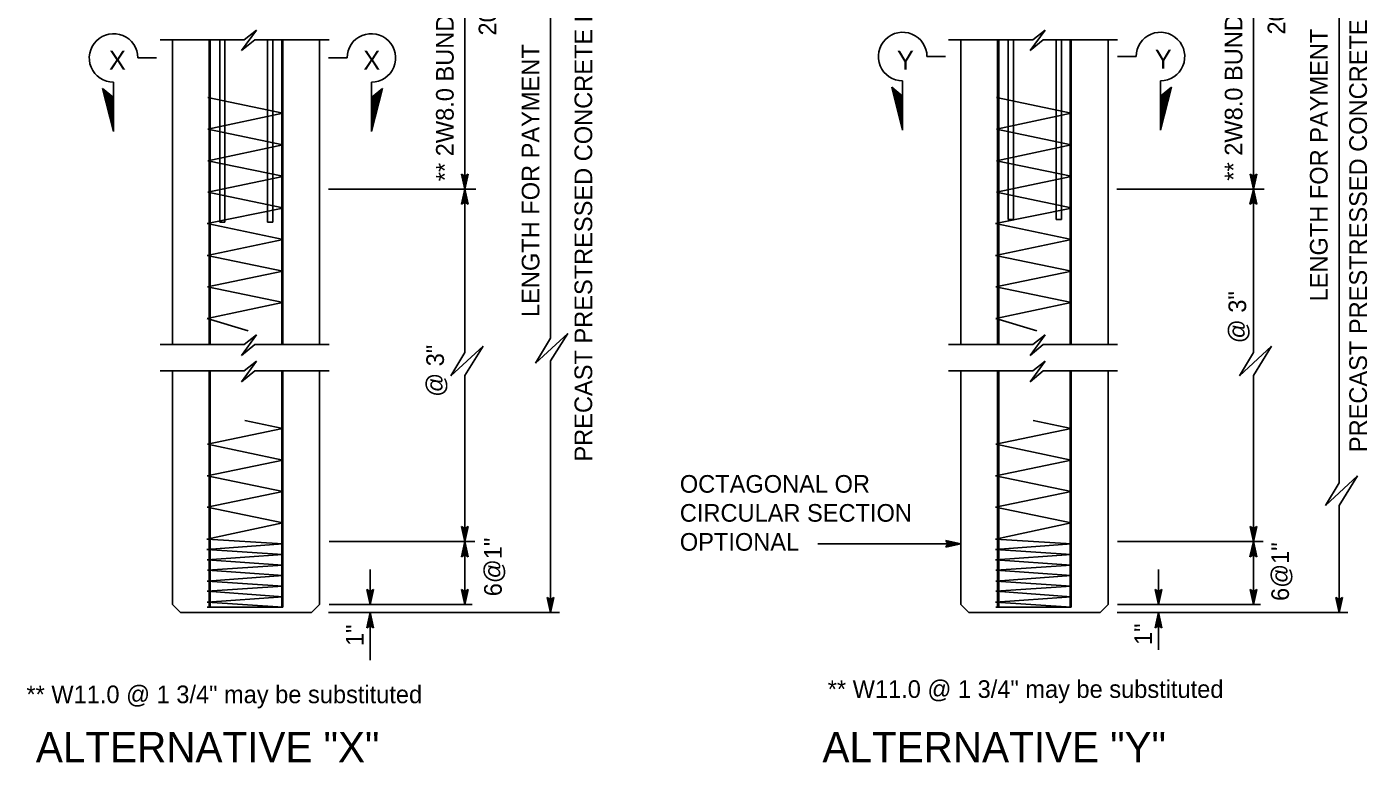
# Model space of a CAD drawing. Extents: x -893 to 867, y -474 to 712.
# Drawn here: x -408 to 123, y -156 to 136 of the extents above; entities that cross this region are included whole.
import ezdxf

# ---------------------------------------------------------------- set-up
doc = ezdxf.new("R2010")
doc.units = 0
for name, color, linetype in [('pp_PRESENTATION', 7, 'Continuous'), ('str_Dimensions-A', 7, 'Continuous'), ('str_Misc-Steel-A', 7, 'Continuous'), ('str_Misc-Steel-B', 7, 'Continuous'), ('str_Misc-Steel-C', 7, 'Continuous'), ('str_Misc-Steel-D', 7, 'Continuous'), ('str_Text-A', 7, 'Continuous')]:
    doc.layers.add(name, color=color, linetype=linetype)

msp = doc.modelspace()

# ---------------------------------------------------------------- linework, layer by layer
at = {"layer": 'pp_PRESENTATION'}
for p, q in [((-364.16, 123.23), (-356.82, 123.23)), ((-281.19, 123.23), (-288.53, 123.23)), ((-51.18, 123.78), (-43.84, 123.78)), ((31.79, 123.78), (24.45, 123.78)), ((-373.8, 113.58), (-373.8, 94.05)), ((-271.55, 113.58), (-271.55, 94.05)), ((-60.82, 94.6), (-65.17, 111.65)), ((-60.82, 108.13), (-65.17, 111.65)), ((-60.82, 114.13), (-60.82, 94.6)), ((41.43, 114.13), (41.43, 94.6)), ((41.43, 94.6), (45.78, 111.65)), ((41.43, 108.13), (45.78, 111.65)), ((-373.8, 94.05), (-378.15, 111.1)), ((-373.8, 107.58), (-378.15, 111.1)), ((-373.8, 95.45), (-377.7, 110.74)), ((-373.8, 96.85), (-377.25, 110.37)), ((-373.8, 98.26), (-376.8, 110.01)), ((-373.8, 99.66), (-376.35, 109.64)), ((-373.8, 101.06), (-375.9, 109.28)), ((-373.8, 102.46), (-375.44, 108.91)), ((-373.8, 103.87), (-374.99, 108.55)), ((-373.8, 105.27), (-374.54, 108.18)), ((-373.8, 106.67), (-374.09, 107.82)), ((-271.55, 94.05), (-267.2, 111.1)), ((-271.55, 107.58), (-267.2, 111.1)), ((-271.55, 95.45), (-267.65, 110.74)), ((-271.55, 96.85), (-268.1, 110.37)), ((-271.55, 98.26), (-268.55, 110.01)), ((-271.55, 99.66), (-269, 109.64)), ((-271.55, 101.06), (-269.45, 109.28)), ((-271.55, 102.46), (-269.9, 108.91)), ((-271.55, 103.87), (-270.35, 108.55)), ((-271.55, 105.27), (-270.8, 108.18)), ((-271.55, 106.67), (-271.25, 107.82)), ((-60.82, 96), (-64.72, 111.29)), ((-60.82, 97.4), (-64.27, 110.92)), ((-60.82, 98.81), (-63.82, 110.56)), ((-60.82, 100.21), (-63.37, 110.19)), ((-60.82, 101.61), (-62.92, 109.83)), ((-60.82, 103.01), (-62.47, 109.46)), ((-60.82, 104.42), (-62.02, 109.1)), ((-60.82, 105.82), (-61.57, 108.73)), ((-60.82, 107.22), (-61.11, 108.37)), ((41.43, 96), (45.33, 111.29)), ((41.43, 97.4), (44.88, 110.92)), ((41.43, 98.81), (44.43, 110.56)), ((41.43, 100.21), (43.98, 110.19)), ((41.43, 101.61), (43.53, 109.83)), ((41.43, 103.01), (43.08, 109.46)), ((41.43, 104.42), (42.63, 109.1)), ((41.43, 105.82), (42.18, 108.73)), ((41.43, 107.22), (41.72, 108.37))]:
    msp.add_line(p, q, dxfattribs=at)
for centre, start, end in [((-60.82, 123.78), 359.9995, 270), ((41.43, 123.78), 270, 180.0005), ((-373.8, 123.23), 359.9995, 270), ((-271.55, 123.23), 270, 180.0005)]:
    msp.add_arc(centre, 9.64, start, end, dxfattribs=at)
at = {"layer": 'str_Dimensions-A'}
for p, q in [((-234.46, 71.18), (-234.46, 229.64)), ((-200.46, 232.68), (-200.46, 12.1)), ((78.28, 71.18), (78.28, 229.64)), ((112.29, 232.68), (112.29, -45.31)), ((-234.46, 71.18), (-235.79, 77.18)), ((-235.79, 77.18), (-235.79, 77.18)), ((-235.79, 77.18), (-234.46, 76.38)), ((-234.47, 72.57), (-235.43, 76.94)), ((-234.46, 73.94), (-235.09, 76.76)), ((-234.46, 75.32), (-234.73, 76.53)), ((-234.46, 76.38), (-233.12, 77.18)), ((-233.12, 77.18), (-234.46, 71.18)), ((-233.48, 76.96), (-234.46, 72.56)), ((-233.84, 76.73), (-234.46, 73.94)), ((-234.18, 76.55), (-234.46, 75.32)), ((-233.12, 77.18), (-233.12, 77.18)), ((78.28, 71.18), (76.95, 77.18)), ((76.95, 77.18), (76.95, 77.18)), ((76.95, 77.18), (78.28, 76.38)), ((78.28, 72.57), (77.31, 76.94)), ((78.29, 73.94), (77.66, 76.76)), ((78.29, 75.32), (78.02, 76.53)), ((78.28, 76.38), (79.62, 77.18)), ((79.62, 77.18), (78.28, 71.18)), ((79.27, 76.96), (78.29, 72.56)), ((78.91, 76.73), (78.29, 73.94)), ((78.56, 76.55), (78.29, 75.32)), ((79.62, 77.18), (79.62, 77.18)), ((-288.62, 71.18), (-230.18, 71.18)), ((-235.8, 65.18), (-234.46, 71.18)), ((-235.45, 65.39), (-234.46, 69.8)), ((-234.46, 6.37), (-234.46, 71.18)), ((-234.46, 71.18), (-234.46, 71.18)), ((-234.46, 71.18), (-234.46, 71.18)), ((-234.46, 71.18), (-233.13, 65.18)), ((-234.46, 69.79), (-233.49, 65.41)), ((24.13, 71.18), (82.57, 71.18)), ((76.94, 65.18), (78.28, 71.18)), ((77.3, 65.39), (78.28, 69.8)), ((78.28, 6.37), (78.28, 71.18)), ((78.28, 71.18), (78.28, 71.18)), ((78.28, 71.18), (78.28, 71.18)), ((78.28, 71.18), (79.61, 65.18)), ((78.29, 69.79), (79.26, 65.41)), ((-234.46, 65.98), (-235.8, 65.18)), ((-235.8, 65.18), (-235.8, 65.18)), ((-235.09, 65.63), (-234.46, 68.41)), ((-234.74, 65.8), (-234.47, 67.03)), ((-234.47, 67.03), (-234.2, 65.82)), ((-234.46, 68.41), (-233.84, 65.59)), ((-233.13, 65.18), (-234.46, 65.98)), ((-233.13, 65.18), (-233.13, 65.18)), ((78.28, 65.98), (76.94, 65.18)), ((76.94, 65.18), (76.94, 65.18)), ((77.66, 65.63), (78.28, 68.41)), ((78.01, 65.8), (78.28, 67.03)), ((78.28, 68.41), (78.91, 65.59)), ((78.28, 67.03), (78.55, 65.82)), ((79.61, 65.18), (78.28, 65.98)), ((79.61, 65.18), (79.61, 65.18)), ((-206.44, 2.18), (-193.66, 13.96)), ((-200.46, 12.1), (-206.44, 2.18)), ((-193.66, 13.96), (-200.46, 3.05)), ((-240.02, -2.86), (-227.25, 8.92)), ((-234.46, 6.37), (-240.02, -2.86)), ((-227.25, 8.92), (-234.46, -2.66)), ((72.73, -2.86), (85.5, 8.92)), ((78.28, 6.37), (72.73, -2.86)), ((85.5, 8.92), (78.28, -2.66)), ((-200.46, -96.75), (-200.46, 3.05)), ((-234.46, -68.59), (-234.46, -2.66)), ((78.28, -68.59), (78.28, -2.66)), ((106.84, -54.34), (119.62, -42.57)), ((112.29, -45.31), (106.84, -54.34)), ((119.62, -42.57), (112.29, -54.33)), ((112.29, -96.75), (112.29, -54.33)), ((-234.46, -68.59), (-235.79, -62.59)), ((-235.79, -62.59), (-235.79, -62.59)), ((-235.79, -62.59), (-234.46, -63.39)), ((-234.47, -67.2), (-235.43, -62.83)), ((-234.46, -65.83), (-235.09, -63.01)), ((-234.46, -64.45), (-234.73, -63.24)), ((-234.46, -63.39), (-233.12, -62.59)), ((-233.12, -62.59), (-234.46, -68.59)), ((-233.48, -62.81), (-234.46, -67.21)), ((-233.84, -63.04), (-234.46, -65.83)), ((-234.18, -63.22), (-234.46, -64.45)), ((-233.12, -62.59), (-233.12, -62.59)), ((78.28, -68.59), (76.95, -62.59)), ((76.95, -62.59), (76.95, -62.59)), ((76.95, -62.59), (78.28, -63.39)), ((78.28, -67.2), (77.31, -62.83)), ((78.29, -65.83), (77.66, -63.01)), ((78.29, -64.45), (78.02, -63.24)), ((78.28, -63.39), (79.62, -62.59)), ((79.62, -62.59), (78.28, -68.59)), ((79.27, -62.81), (78.29, -67.21)), ((78.91, -63.04), (78.29, -65.83)), ((78.56, -63.22), (78.29, -64.45)), ((79.62, -62.59), (79.62, -62.59)), ((-288.29, -68.59), (-230.51, -68.59)), ((-235.8, -74.59), (-234.46, -68.59)), ((-234.46, -93.61), (-234.46, -68.59)), ((-234.46, -68.59), (-234.46, -68.59)), ((-234.46, -68.59), (-234.46, -68.59)), ((-234.46, -68.59), (-233.13, -74.59)), ((24.46, -68.59), (82.23, -68.59)), ((76.94, -74.59), (78.28, -68.59)), ((78.28, -93.61), (78.28, -68.59)), ((78.28, -68.59), (78.28, -68.59)), ((78.28, -68.59), (78.28, -68.59)), ((78.28, -68.59), (79.61, -74.59)), ((-234.46, -73.79), (-235.8, -74.59)), ((-235.45, -74.38), (-234.46, -69.97)), ((-235.09, -74.14), (-234.46, -71.36)), ((-234.74, -73.97), (-234.47, -72.74)), ((-234.47, -72.74), (-234.2, -73.95)), ((-234.46, -69.99), (-233.49, -74.36)), ((-234.46, -71.36), (-233.84, -74.18)), ((-233.13, -74.59), (-234.46, -73.79)), ((78.28, -73.79), (76.94, -74.59)), ((77.3, -74.38), (78.28, -69.97)), ((77.66, -74.14), (78.28, -71.36)), ((78.01, -73.97), (78.28, -72.74)), ((78.28, -71.36), (78.91, -74.18)), ((78.28, -72.74), (78.55, -73.95)), ((79.61, -74.59), (78.28, -73.79)), ((78.29, -69.99), (79.26, -74.36)), ((-272.06, -93.61), (-272.06, -79.66)), ((-235.8, -74.59), (-235.8, -74.59)), ((-233.13, -74.59), (-233.13, -74.59)), ((40.69, -93.61), (40.69, -79.66)), ((76.94, -74.59), (76.94, -74.59)), ((79.61, -74.59), (79.61, -74.59)), ((-272.06, -93.61), (-273.39, -87.61)), ((-273.39, -87.61), (-273.39, -87.61)), ((-273.39, -87.61), (-272.06, -88.41)), ((-272.06, -92.22), (-273.03, -87.85)), ((-272.05, -90.85), (-272.68, -88.03)), ((-272.05, -89.47), (-272.32, -88.26)), ((-272.06, -88.41), (-270.72, -87.61)), ((-270.72, -87.61), (-272.06, -93.61)), ((-271.07, -87.83), (-272.06, -92.23)), ((-271.43, -88.06), (-272.05, -90.85)), ((-271.78, -88.24), (-272.05, -89.47)), ((-270.72, -87.61), (-270.72, -87.61)), ((-234.46, -93.61), (-235.79, -87.61)), ((-235.79, -87.61), (-235.79, -87.61)), ((-235.79, -87.61), (-234.46, -88.41)), ((-234.47, -92.22), (-235.43, -87.85)), ((-234.46, -90.85), (-235.09, -88.03)), ((-234.46, -89.47), (-234.73, -88.26)), ((-234.46, -88.41), (-233.12, -87.61)), ((-233.12, -87.61), (-234.46, -93.61)), ((-233.48, -87.83), (-234.46, -92.23)), ((-233.84, -88.06), (-234.46, -90.85)), ((-234.18, -88.24), (-234.46, -89.47)), ((-233.12, -87.61), (-233.12, -87.61)), ((40.69, -93.61), (39.36, -87.61)), ((39.36, -87.61), (39.36, -87.61)), ((39.36, -87.61), (40.69, -88.41)), ((40.69, -92.22), (39.72, -87.85)), ((40.69, -90.85), (40.07, -88.03)), ((40.69, -89.47), (40.43, -88.26)), ((40.69, -88.41), (42.03, -87.61)), ((42.03, -87.61), (40.69, -93.61)), ((41.67, -87.83), (40.69, -92.23)), ((41.31, -88.06), (40.69, -90.85)), ((40.97, -88.24), (40.69, -89.47)), ((42.03, -87.61), (42.03, -87.61)), ((78.28, -93.61), (76.95, -87.61)), ((76.95, -87.61), (76.95, -87.61)), ((76.95, -87.61), (78.28, -88.41)), ((78.28, -92.22), (77.31, -87.85)), ((78.29, -90.85), (77.66, -88.03)), ((78.29, -89.47), (78.02, -88.26)), ((78.28, -88.41), (79.62, -87.61)), ((79.62, -87.61), (78.28, -93.61)), ((79.27, -87.83), (78.29, -92.23)), ((78.91, -88.06), (78.29, -90.85)), ((78.56, -88.24), (78.29, -89.47)), ((79.62, -87.61), (79.62, -87.61)), ((-288.29, -93.61), (-231.61, -93.61)), ((-272.06, -93.61), (-272.06, -93.61)), ((-234.46, -93.61), (-234.46, -93.61)), ((-200.46, -96.75), (-201.79, -90.75)), ((-201.79, -90.75), (-201.79, -90.75)), ((-201.79, -90.75), (-200.46, -91.55)), ((-200.46, -95.36), (-201.43, -90.98)), ((-200.46, -93.99), (-201.08, -91.16)), ((-200.46, -92.61), (-200.72, -91.4)), ((-200.46, -91.55), (-199.12, -90.75)), ((-199.12, -90.75), (-200.46, -96.75)), ((-199.48, -90.97), (-200.46, -95.37)), ((-199.83, -91.2), (-200.46, -93.99)), ((-200.18, -91.38), (-200.46, -92.61)), ((-199.12, -90.75), (-199.12, -90.75)), ((24.46, -93.61), (81.14, -93.61)), ((40.69, -93.61), (40.69, -93.61)), ((78.28, -93.61), (78.28, -93.61)), ((112.29, -96.75), (110.96, -90.75)), ((110.96, -90.75), (110.96, -90.75)), ((110.96, -90.75), (112.29, -91.55)), ((112.28, -95.36), (111.32, -90.98)), ((112.29, -93.99), (111.66, -91.16)), ((112.29, -92.61), (112.02, -91.4)), ((112.29, -91.55), (113.63, -90.75)), ((113.63, -90.75), (112.29, -96.75)), ((113.27, -90.97), (112.29, -95.37)), ((112.91, -91.2), (112.29, -93.99)), ((112.57, -91.38), (112.29, -92.61)), ((113.63, -90.75), (113.63, -90.75)), ((-288.52, -96.75), (-196.94, -96.75)), ((-273.4, -102.75), (-272.06, -96.75)), ((-273.04, -102.53), (-272.06, -98.13)), ((-272.68, -102.3), (-272.06, -99.51)), ((-272.33, -102.12), (-272.06, -100.89)), ((-272.06, -115.67), (-272.06, -96.75)), ((-272.06, -96.75), (-272.06, -96.75)), ((-272.06, -96.75), (-270.73, -102.75)), ((-272.06, -99.51), (-271.43, -102.34)), ((-272.06, -100.89), (-271.79, -102.1)), ((-272.05, -98.14), (-271.09, -102.51)), ((-200.46, -96.75), (-200.46, -96.75)), ((24.22, -96.75), (115.81, -96.75)), ((39.35, -102.75), (40.69, -96.75)), ((39.71, -102.53), (40.69, -98.13)), ((40.07, -102.3), (40.69, -99.51)), ((40.41, -102.12), (40.69, -100.89)), ((40.69, -111.49), (40.69, -96.75)), ((40.69, -96.75), (40.69, -96.75)), ((40.69, -96.75), (42.02, -102.75)), ((40.69, -98.14), (41.66, -102.51)), ((40.69, -99.51), (41.31, -102.34)), ((40.69, -100.89), (40.95, -102.1)), ((112.29, -96.75), (112.29, -96.75)), ((-272.06, -101.95), (-273.4, -102.75)), ((-273.4, -102.75), (-273.4, -102.75)), ((-270.73, -102.75), (-272.06, -101.95)), ((-270.73, -102.75), (-270.73, -102.75)), ((40.69, -101.95), (39.35, -102.75)), ((39.35, -102.75), (39.35, -102.75)), ((42.02, -102.75), (40.69, -101.95)), ((42.02, -102.75), (42.02, -102.75))]:
    msp.add_line(p, q, dxfattribs=at)
at = {"layer": 'str_Misc-Steel-A'}
for p, q in [((-323, 126.12), (-317.11, 134.3)), ((-321.95, 130.45), (-317.11, 134.3)), ((-10.26, 126.12), (-4.36, 134.3)), ((-9.2, 130.45), (-4.36, 134.3)), ((-355.37, 130.45), (-321.95, 130.45)), ((-350.49, 9.52), (-350.49, 130.45)), ((-317.83, 130.45), (-323, 126.12)), ((-317.83, 130.45), (-288.32, 130.45)), ((-292.11, 9.52), (-292.11, 130.45)), ((-42.63, 130.45), (-9.2, 130.45)), ((-37.74, 9.52), (-37.74, 130.45)), ((-5.09, 130.45), (-10.26, 126.12)), ((-5.09, 130.45), (24.43, 130.45)), ((20.64, 9.52), (20.64, 130.45)), ((-323, 5.19), (-317.11, 13.37)), ((-321.95, 9.52), (-317.11, 13.37)), ((-10.26, 5.19), (-4.36, 13.37)), ((-9.2, 9.52), (-4.36, 13.37)), ((-355.37, 9.52), (-321.95, 9.52)), ((-317.83, 9.52), (-323, 5.19)), ((-317.83, 9.52), (-288.32, 9.52)), ((-42.63, 9.52), (-9.2, 9.52)), ((-5.09, 9.52), (-10.26, 5.19)), ((-5.09, 9.52), (24.43, 9.52)), ((-323, -5.24), (-317.11, 2.94)), ((-321.95, -0.91), (-317.11, 2.94)), ((-10.26, -5.24), (-4.36, 2.94)), ((-9.2, -0.91), (-4.36, 2.94)), ((-355.37, -0.91), (-321.95, -0.91)), ((-350.49, -93.51), (-350.49, -0.91)), ((-317.83, -0.91), (-323, -5.24)), ((-317.83, -0.91), (-288.32, -0.91)), ((-292.11, -93.56), (-292.11, -0.91)), ((-42.63, -0.91), (-9.2, -0.91)), ((-37.74, -93.51), (-37.74, -0.91)), ((-5.09, -0.91), (-10.26, -5.24)), ((-5.09, -0.91), (24.43, -0.91)), ((20.64, -93.56), (20.64, -0.91)), ((-350.49, -93.51), (-347.31, -96.68)), ((-295.26, -96.68), (-292.11, -93.56)), ((-37.74, -93.51), (-34.57, -96.68)), ((17.49, -96.68), (20.64, -93.56)), ((-347.31, -96.68), (-295.26, -96.68)), ((-34.57, -96.68), (17.49, -96.68))]:
    msp.add_line(p, q, dxfattribs=at)
at = {"layer": 'str_Misc-Steel-B'}
for p, q in [((-331.72, 58.04), (-331.72, 130.45)), ((-329.64, 58.04), (-329.64, 130.45)), ((-312.7, 58.04), (-312.7, 130.45)), ((-310.61, 58.04), (-310.61, 130.45)), ((-18.97, 59.09), (-18.97, 130.45)), ((-16.89, 59.09), (-16.89, 130.45)), ((0.05, 59.09), (0.05, 130.45)), ((2.13, 59.09), (2.13, 130.45))]:
    msp.add_line(p, q, dxfattribs=at)
at = {"layer": 'str_Misc-Steel-C'}
for p, q in [((-336.4, 107.51), (-306.68, 101.27)), ((-23.66, 107.51), (6.07, 101.27)), ((-306.68, 101.27), (-336.4, 95)), ((6.07, 101.27), (-23.66, 95)), ((-336.4, 95), (-306.7, 88.74)), ((-23.66, 95), (6.05, 88.74)), ((-306.7, 88.74), (-336.4, 82.49)), ((6.05, 88.74), (-23.66, 82.49)), ((-336.4, 82.49), (-306.7, 76.3)), ((-23.66, 82.49), (6.05, 76.3)), ((-306.68, 76.24), (-336.4, 69.98)), ((6.07, 76.24), (-23.66, 69.98)), ((-336.4, 69.98), (-306.72, 63.73)), ((-23.66, 69.98), (6.03, 63.73)), ((-306.64, 63.66), (-336.68, 57.52)), ((6.11, 63.66), (-23.93, 57.52)), ((-18.97, 59.09), (-16.89, 59.09)), ((2.13, 59.09), (0.05, 59.09)), ((-336.68, 57.52), (-306.56, 51.22)), ((-331.72, 58.04), (-329.64, 58.04)), ((-310.61, 58.04), (-312.7, 58.04)), ((-23.93, 57.52), (6.19, 51.22)), ((-306.56, 51.22), (-336.68, 44.93)), ((6.19, 51.22), (-23.93, 44.93)), ((-336.68, 44.93), (-306.64, 38.63)), ((-23.93, 44.93), (6.11, 38.63)), ((-306.64, 38.63), (-336.6, 32.49)), ((6.11, 38.63), (-23.85, 32.49)), ((-336.6, 32.49), (-306.56, 26.27)), ((-23.85, 32.49), (6.19, 26.27)), ((-306.75, 26.23), (-336.64, 19.93)), ((6, 26.23), (-23.89, 19.93)), ((-336.64, 19.93), (-320.4, 15)), ((-23.89, 19.93), (-7.66, 15)), ((-306.72, -23.7), (-321.78, -20.57)), ((6.02, -23.7), (-9.04, -20.57)), ((-336.58, -29.94), (-306.74, -23.72)), ((-23.83, -29.94), (6, -23.72)), ((-306.66, -36.24), (-336.58, -29.94)), ((6.08, -36.24), (-23.83, -29.94)), ((-336.66, -42.45), (-306.66, -36.24)), ((-23.91, -42.45), (6.08, -36.24)), ((-306.72, -48.73), (-336.72, -42.51)), ((6.02, -48.73), (-23.97, -42.51)), ((-336.68, -54.99), (-306.72, -48.73)), ((-23.93, -54.99), (6.02, -48.73)), ((-306.72, -61.2), (-336.68, -54.99)), ((6.02, -61.2), (-23.93, -54.99)), ((-336.76, -67.58), (-306.72, -61.2)), ((-24.01, -67.58), (6.02, -61.2)), ((-306.66, -69.49), (-336.74, -67.64)), ((6.09, -69.49), (-23.99, -67.64)), ((-336.78, -71.67), (-306.66, -69.49)), ((-306.74, -73.77), (-336.78, -71.67)), ((-336.7, -75.79), (-306.74, -73.77)), ((-24.03, -71.67), (6.09, -69.49)), ((6, -73.77), (-24.03, -71.67)), ((-23.95, -75.79), (6, -73.77)), ((-306.74, -77.93), (-336.7, -75.79)), ((-336.53, -79.99), (-306.7, -77.93)), ((6, -77.93), (-23.95, -75.79)), ((-23.79, -79.99), (6.05, -77.93)), ((-336.62, -84.23), (-306.66, -82.09)), ((-306.66, -86.25), (-336.62, -84.23)), ((-306.66, -82.09), (-336.58, -79.99)), ((-23.87, -84.23), (6.08, -82.09)), ((6.08, -86.25), (-23.87, -84.23)), ((6.08, -82.09), (-23.83, -79.99)), ((-336.62, -88.31), (-306.66, -86.25)), ((-306.7, -90.45), (-336.62, -88.31)), ((-23.87, -88.31), (6.08, -86.25)), ((6.04, -90.45), (-23.87, -88.31)), ((-336.7, -92.59), (-306.7, -90.45)), ((-306.66, -94.56), (-336.7, -92.59)), ((-336.65, -94.6), (-306.7, -94.6)), ((-23.95, -92.59), (6.04, -90.45)), ((6.08, -94.56), (-23.95, -92.59)), ((-23.9, -94.6), (6.05, -94.6))]:
    msp.add_line(p, q, dxfattribs=at)
at = {"layer": 'str_Misc-Steel-D'}
for p, q in [((-335.89, 9.52), (-335.89, 130.45)), ((-335.47, 9.52), (-335.47, 130.45)), ((-307.12, 9.52), (-307.12, 130.45)), ((-306.7, 9.52), (-306.7, 130.45)), ((-23.14, 9.52), (-23.14, 130.45)), ((-22.73, 9.52), (-22.73, 130.45)), ((5.63, 9.52), (5.63, 130.45)), ((6.05, 9.52), (6.05, 130.45)), ((-335.89, -94.6), (-335.89, -0.91)), ((-335.47, -94.6), (-335.47, -0.91)), ((-307.12, -94.6), (-307.12, -0.91)), ((-306.7, -94.6), (-306.7, -0.91)), ((-23.14, -94.6), (-23.14, -0.91)), ((-22.73, -94.6), (-22.73, -0.91)), ((5.63, -94.6), (5.63, -0.91)), ((6.05, -94.6), (6.05, -0.91))]:
    msp.add_line(p, q, dxfattribs=at)
at = {"layer": 'str_Text-A'}
for p, q in [((-42.94, -69.44), (-43.74, -68.1)), ((-43.74, -68.1), (-43.74, -68.1)), ((-43.74, -68.1), (-37.74, -69.44)), ((-43.52, -68.46), (-39.12, -69.44)), ((-43.29, -68.82), (-40.5, -69.44)), ((-94.46, -69.44), (-37.74, -69.44)), ((-37.74, -69.44), (-43.74, -70.77)), ((-43.74, -70.77), (-42.94, -69.44)), ((-43.74, -70.77), (-43.74, -70.77)), ((-39.13, -69.44), (-43.5, -70.41)), ((-40.5, -69.44), (-43.33, -70.06)), ((-43.11, -69.16), (-41.88, -69.44)), ((-41.88, -69.44), (-43.09, -69.71)), ((-37.74, -69.44), (-37.74, -69.44))]:
    msp.add_line(p, q, dxfattribs=at)

# ---------------------------------------------------------------- texts
at = {"layer": 'pp_PRESENTATION'}
for s, p in [('X', (-375.62, 118.58)), ('X', (-274.73, 118.58)), ('Y', (-63.08, 118.58)), ('Y', (39.2, 119.03))]:
    msp.add_text(s, height=7.5, dxfattribs=at).set_placement(p)
at = {"layer": 'str_Dimensions-A'}
for s, p in [('** 2W8.0 BUNDLED @ 2 1/2"', (-238.91, 74.34)), ('** 2W8.0 BUNDLED @ 2 1/2"', (73.94, 74.55)), ('PRECAST PRESTRESSED CONCRETE PILE', (123.33, -33.11)), ('20\'-0"', (-221.99, 132.13)), ('PRECAST PRESTRESSED CONCRETE PILE', (-183.97, -36.86)), ('20\'-0"', (90.93, 132.53)), ('LENGTH FOR PAYMENT', (107.73, 26.66)), ('LENGTH FOR PAYMENT', (-204.9, 20.49)), ('@ 3"', (75.42, 10.08)), ('@ 3"', (-242.76, -11.17)), ('6@1"', (-219.82, -90.28)), ('6@1"', (92.41, -92.14)), ('1"', (-274.65, -110.04)), ('1"', (38.11, -109.61))]:
    msp.add_text(s, height=7, rotation=90, dxfattribs=at).set_placement(p)
at = {"layer": 'str_Text-A'}
for s, height, p in [('OCTAGONAL OR', 7, (-149.2, -49.21)), ('CIRCULAR SECTION', 7, (-149.2, -60.71)), ('OPTIONAL', 7, (-149.2, -72.21)), ('** W11.0 @ 1 3/4" may be substituted', 7, (-408.37, -132.69)), ('** W11.0 @ 1 3/4" may be substituted', 7, (-90.54, -130.59)), ('ALTERNATIVE "X"', 12, (-404.62, -156.09)), ('ALTERNATIVE "Y"', 12, (-92.63, -156.09))]:
    msp.add_text(s, height=height, dxfattribs=at).set_placement(p)

doc.saveas('drawing.dxf')
